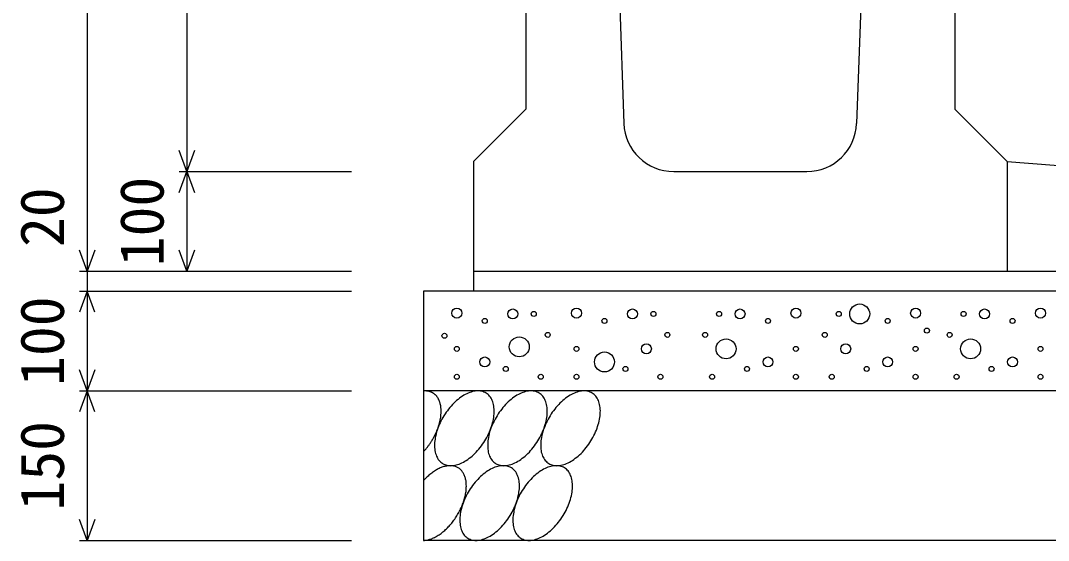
# Model space of a CAD drawing. Units: millimetres, scale not verified. Extents: x -25200 to 25200, y -8910 to 8910.
# Drawn here: x 17938 to 18969, y 1606 to 2128 of the extents above; entities that cross this region are included whole.
import ezdxf
from ezdxf.enums import TextEntityAlignment as Align

# ---------------------------------------------------------------- set-up
doc = ezdxf.new("R2010")
doc.units = ezdxf.units.MM
doc.header["$LTSCALE"] = 30
for name, color, linetype, lineweight in [('0-0_DIM', 7, 'Continuous', 25), ('0-2_HATCH', 6, 'Continuous', 25), ('0-5_OUTLINE', 3, 'Continuous', 25)]:
    doc.layers.add(name, color=color, linetype=linetype, lineweight=lineweight)
doc.styles.add('ＭＳ ゴシック', font='')
doc.styles.get('ＭＳ ゴシック').set_extended_font_data('MS Gothic')

msp = doc.modelspace()

# ---------------------------------------------------------------- linework, layer by layer
at = {"layer": '0-0_DIM'}
for p, q in [((18004.78, 3076.3), (18004.78, 1876.3)), ((18104.78, 2976.3), (18104.78, 1976.3)), ((18097.28, 1976.3), (18269.78, 1976.3)), ((18104.78, 1976.3), (18104.78, 1876.3)), ((17997.28, 1876.3), (18269.78, 1876.3)), ((17997.28, 1856.3), (18269.78, 1856.3)), ((17997.28, 1756.3), (18269.78, 1756.3)), ((18004.78, 1756.3), (18004.78, 1606.3)), ((17997.28, 1606.3), (18269.78, 1606.3))]:
    msp.add_line(p, q, dxfattribs=at)
for points in [[(18112.47, 1997.44), (18104.78, 1976.3), (18097.08, 1997.44)], [(18097.08, 1955.15), (18104.78, 1976.3), (18112.47, 1955.15)], [(18012.48, 1897.44), (18004.78, 1876.3), (17997.08, 1897.44)], [(18112.47, 1897.44), (18104.78, 1876.3), (18097.08, 1897.44)], [(18004.78, 1876.3), (18004.78, 1856.3), (18004.78, 1756.3)], [(18012.48, 1835.15), (18004.78, 1856.3), (17997.08, 1835.15)], [(18012.48, 1777.44), (18004.78, 1756.3), (17997.08, 1777.44)], [(18012.48, 1735.15), (18004.78, 1756.3), (17997.08, 1735.15)], [(18012.48, 1627.44), (18004.78, 1606.3), (17997.08, 1627.44)]]:
    msp.add_lwpolyline(points, dxfattribs=at)
at = {"layer": '0-2_HATCH'}
for points in [[(18347.38, 1755.86), (18346.88, 1755.96), (18346.48, 1756.04), (18346.08, 1756.11), (18345.58, 1756.16), (18345.08, 1756.21), (18344.68, 1756.24), (18344.18, 1756.27), (18343.68, 1756.28), (18343.28, 1756.27), (18342.78, 1756.26), (18342.28, 1756.23)], [(18358.88, 1743.63), (18358.78, 1744.13), (18358.58, 1744.62), (18358.48, 1745.1), (18358.28, 1745.57), (18358.08, 1746.04), (18357.88, 1746.49), (18357.78, 1746.94), (18357.58, 1747.38), (18357.28, 1747.81), (18357.08, 1748.23), (18356.88, 1748.64), (18356.68, 1749.04), (18356.38, 1749.43), (18356.18, 1749.81), (18355.88, 1750.18), (18355.58, 1750.54), (18355.38, 1750.89), (18355.08, 1751.24), (18354.78, 1751.57), (18354.48, 1751.89), (18354.18, 1752.2), (18353.88, 1752.49), (18353.48, 1752.78), (18353.18, 1753.06), (18352.88, 1753.33), (18352.48, 1753.58), (18352.18, 1753.83), (18351.78, 1754.06), (18351.38, 1754.28), (18350.98, 1754.49), (18350.68, 1754.69), (18350.28, 1754.88), (18349.88, 1755.05), (18349.48, 1755.22), (18349.08, 1755.37), (18348.68, 1755.51), (18348.18, 1755.64), (18347.78, 1755.76), (18347.38, 1755.86)], [(18404.98, 1754.08), (18403.88, 1754.66), (18402.78, 1755.15), (18401.68, 1755.56), (18400.58, 1755.87), (18399.28, 1756.1), (18398.08, 1756.23), (18396.78, 1756.28), (18395.48, 1756.23), (18394.08, 1756.1), (18392.68, 1755.87), (18391.28, 1755.56), (18389.88, 1755.15), (18388.48, 1754.66), (18386.98, 1754.09), (18385.58, 1753.42), (18384.08, 1752.68), (18382.58, 1751.85), (18381.18, 1750.94), (18379.68, 1749.96), (18378.28, 1748.9), (18376.78, 1747.77), (18375.38, 1746.56), (18373.98, 1745.29), (18372.58, 1743.96), (18371.18, 1742.57), (18369.88, 1741.12), (18368.58, 1739.61), (18367.28, 1738.06), (18366.08, 1736.46), (18364.88, 1734.81), (18363.78, 1733.13), (18362.68, 1731.41), (18361.58, 1729.66), (18360.68, 1727.89), (18359.68, 1726.09), (18358.78, 1724.28), (18357.98, 1722.45), (18357.18, 1720.62), (18356.48, 1718.78)], [(18412.38, 1742.57), (18411.98, 1743.96), (18411.58, 1745.29), (18411.08, 1746.56), (18410.58, 1747.76), (18409.98, 1748.9), (18409.28, 1749.96), (18408.48, 1750.94), (18407.68, 1751.85), (18406.88, 1752.68), (18405.88, 1753.42), (18404.98, 1754.08)], [(18458.18, 1754.08), (18457.08, 1754.66), (18456.08, 1755.15), (18454.88, 1755.56), (18453.78, 1755.87), (18452.48, 1756.1), (18451.28, 1756.23), (18449.98, 1756.28), (18448.68, 1756.23), (18447.28, 1756.1), (18445.98, 1755.87), (18444.58, 1755.56), (18443.08, 1755.15), (18441.68, 1754.66), (18440.18, 1754.09), (18438.78, 1753.42), (18437.28, 1752.68), (18435.88, 1751.85), (18434.38, 1750.94), (18432.88, 1749.96), (18431.48, 1748.9), (18429.98, 1747.77), (18428.58, 1746.56), (18427.18, 1745.29), (18425.78, 1743.96), (18424.38, 1742.57), (18423.08, 1741.12), (18421.78, 1739.61), (18420.58, 1738.06), (18419.28, 1736.46), (18418.08, 1734.81), (18416.98, 1733.13), (18415.88, 1731.41), (18414.88, 1729.66), (18413.88, 1727.89), (18412.88, 1726.09), (18411.98, 1724.28), (18411.18, 1722.45), (18410.48, 1720.62), (18409.68, 1718.78)], [(18465.58, 1742.57), (18465.18, 1743.96), (18464.78, 1745.29), (18464.28, 1746.56), (18463.78, 1747.76), (18463.18, 1748.9), (18462.48, 1749.96), (18461.68, 1750.94), (18460.88, 1751.85), (18460.08, 1752.68), (18459.08, 1753.42), (18458.18, 1754.08)], [(18511.38, 1754.08), (18510.28, 1754.66), (18509.28, 1755.15), (18508.08, 1755.56), (18506.98, 1755.87), (18505.78, 1756.1), (18504.48, 1756.23), (18503.18, 1756.28), (18501.88, 1756.23), (18500.48, 1756.1), (18499.18, 1755.87), (18497.78, 1755.56), (18496.28, 1755.15), (18494.88, 1754.66), (18493.48, 1754.09), (18491.98, 1753.42), (18490.48, 1752.68), (18489.08, 1751.85), (18487.58, 1750.94), (18486.08, 1749.96), (18484.68, 1748.9), (18483.18, 1747.77), (18481.78, 1746.56), (18480.38, 1745.29), (18478.98, 1743.96), (18477.68, 1742.57), (18476.28, 1741.12), (18474.98, 1739.61), (18473.78, 1738.06), (18472.48, 1736.46), (18471.28, 1734.81), (18470.18, 1733.13), (18469.08, 1731.41), (18468.08, 1729.66), (18467.08, 1727.89), (18466.08, 1726.09), (18465.18, 1724.28), (18464.38, 1722.45), (18463.68, 1720.62), (18462.98, 1718.78)], [(18518.78, 1742.57), (18518.38, 1743.96), (18517.98, 1745.29), (18517.48, 1746.56), (18516.98, 1747.76), (18516.38, 1748.9), (18515.68, 1749.96), (18514.88, 1750.94), (18514.08, 1751.85), (18513.28, 1752.68), (18512.38, 1753.42), (18511.38, 1754.08)], [(18356.88, 1719.79), (18357.08, 1720.46), (18357.28, 1721.13), (18357.58, 1721.8), (18357.78, 1722.46), (18357.88, 1723.13), (18358.08, 1723.8), (18358.28, 1724.46), (18358.48, 1725.12), (18358.58, 1725.78), (18358.78, 1726.44), (18358.88, 1727.09), (18358.98, 1727.75), (18359.18, 1728.4), (18359.28, 1729.04), (18359.38, 1729.69), (18359.38, 1730.33), (18359.48, 1730.96), (18359.58, 1731.59), (18359.68, 1732.22), (18359.68, 1732.85), (18359.78, 1733.47), (18359.78, 1734.08), (18359.78, 1734.69), (18359.78, 1735.29), (18359.78, 1735.89), (18359.78, 1736.49), (18359.78, 1737.08), (18359.78, 1737.66), (18359.78, 1738.24), (18359.68, 1738.81), (18359.68, 1739.37), (18359.58, 1739.93), (18359.48, 1740.48), (18359.38, 1741.02), (18359.38, 1741.56), (18359.28, 1742.09), (18359.18, 1742.61), (18358.98, 1743.12), (18358.88, 1743.63)], [(18379.28, 1683.47), (18380.68, 1684.13), (18382.18, 1684.88), (18383.58, 1685.7), (18385.08, 1686.61), (18386.58, 1687.6), (18387.98, 1688.66), (18389.48, 1689.79), (18390.88, 1690.99), (18392.28, 1692.26), (18393.68, 1693.59), (18394.98, 1694.99), (18396.38, 1696.44), (18397.68, 1697.94), (18398.88, 1699.5), (18400.18, 1701.1), (18401.38, 1702.74), (18402.48, 1704.42), (18403.58, 1706.14), (18404.58, 1707.89), (18405.58, 1709.66), (18406.58, 1711.46), (18407.48, 1713.27), (18408.28, 1715.1), (18408.98, 1716.94), (18409.68, 1718.78), (18410.38, 1720.62), (18410.98, 1722.45), (18411.48, 1724.28), (18411.88, 1726.09), (18412.28, 1727.89), (18412.58, 1729.66), (18412.78, 1731.41), (18412.88, 1733.13), (18412.98, 1734.81), (18412.98, 1736.45), (18412.98, 1738.05), (18412.78, 1739.61), (18412.58, 1741.11), (18412.38, 1742.57)], [(18432.48, 1683.47), (18433.88, 1684.13), (18435.38, 1684.88), (18436.88, 1685.7), (18438.28, 1686.61), (18439.78, 1687.6), (18441.18, 1688.66), (18442.68, 1689.79), (18444.08, 1690.99), (18445.48, 1692.26), (18446.88, 1693.59), (18448.28, 1694.99), (18449.58, 1696.44), (18450.88, 1697.94), (18452.18, 1699.5), (18453.38, 1701.1), (18454.58, 1702.74), (18455.68, 1704.42), (18456.78, 1706.14), (18457.78, 1707.89), (18458.78, 1709.66), (18459.78, 1711.46), (18460.68, 1713.27), (18461.48, 1715.1), (18462.28, 1716.94), (18462.98, 1718.78), (18463.58, 1720.62), (18464.18, 1722.45), (18464.68, 1724.28), (18465.08, 1726.09), (18465.48, 1727.89), (18465.78, 1729.66), (18465.98, 1731.41), (18466.18, 1733.13), (18466.18, 1734.81), (18466.18, 1736.45), (18466.18, 1738.05), (18466.08, 1739.61), (18465.88, 1741.11), (18465.58, 1742.57)], [(18485.68, 1683.47), (18487.08, 1684.13), (18488.58, 1684.88), (18490.08, 1685.7), (18491.48, 1686.61), (18492.98, 1687.6), (18494.38, 1688.66), (18495.88, 1689.79), (18497.28, 1690.99), (18498.68, 1692.26), (18500.08, 1693.59), (18501.48, 1694.99), (18502.78, 1696.44), (18504.08, 1697.94), (18505.38, 1699.5), (18506.58, 1701.1), (18507.78, 1702.74), (18508.88, 1704.42), (18509.98, 1706.14), (18511.08, 1707.89), (18512.08, 1709.66), (18512.98, 1711.46), (18513.88, 1713.27), (18514.68, 1715.1), (18515.48, 1716.94), (18516.18, 1718.78), (18516.78, 1720.62), (18517.38, 1722.45), (18517.88, 1724.28), (18518.28, 1726.09), (18518.68, 1727.89), (18518.98, 1729.66), (18519.18, 1731.41), (18519.38, 1733.13), (18519.38, 1734.81), (18519.48, 1736.45), (18519.38, 1738.05), (18519.28, 1739.61), (18519.08, 1741.11), (18518.78, 1742.57)], [(18342.28, 1695.48), (18342.78, 1696.01), (18343.28, 1696.54), (18343.68, 1697.09), (18344.18, 1697.64), (18344.68, 1698.19), (18345.08, 1698.76), (18345.58, 1699.33), (18346.08, 1699.9), (18346.48, 1700.49), (18346.88, 1701.07), (18347.38, 1701.67), (18347.78, 1702.27), (18348.18, 1702.87), (18348.68, 1703.48), (18349.08, 1704.1), (18349.48, 1704.72), (18349.88, 1705.34), (18350.28, 1705.97), (18350.68, 1706.6), (18350.98, 1707.24), (18351.38, 1707.88), (18351.78, 1708.52), (18352.18, 1709.17), (18352.48, 1709.82), (18352.88, 1710.47), (18353.18, 1711.12), (18353.48, 1711.78), (18353.88, 1712.44), (18354.18, 1713.1), (18354.48, 1713.77), (18354.78, 1714.43), (18355.08, 1715.1), (18355.38, 1715.77), (18355.58, 1716.44), (18355.88, 1717.11), (18356.18, 1717.78), (18356.38, 1718.45), (18356.68, 1719.12), (18356.88, 1719.79)], [(18356.48, 1718.78), (18355.88, 1716.94), (18355.28, 1715.1), (18354.78, 1713.28), (18354.38, 1711.46), (18353.98, 1709.67), (18353.68, 1707.89), (18353.48, 1706.15), (18353.28, 1704.43), (18353.28, 1702.75), (18353.18, 1701.1), (18353.28, 1699.5), (18353.38, 1697.94), (18353.58, 1696.44), (18353.88, 1694.99), (18354.28, 1693.59), (18354.68, 1692.26), (18355.18, 1690.99), (18355.68, 1689.79), (18356.28, 1688.66), (18356.98, 1687.6), (18357.78, 1686.61), (18358.58, 1685.71), (18359.38, 1684.88), (18360.38, 1684.13), (18361.28, 1683.47), (18362.38, 1682.89), (18363.38, 1682.4), (18364.58, 1682), (18365.68, 1681.68), (18366.98, 1681.46), (18368.18, 1681.32), (18369.48, 1681.28), (18370.78, 1681.32), (18372.18, 1681.46), (18373.48, 1681.68), (18374.88, 1682), (18376.38, 1682.4), (18377.78, 1682.89), (18379.28, 1683.47)], [(18409.68, 1718.78), (18409.08, 1716.94), (18408.48, 1715.1), (18407.98, 1713.28), (18407.58, 1711.46), (18407.18, 1709.67), (18406.88, 1707.89), (18406.68, 1706.15), (18406.58, 1704.43), (18406.48, 1702.75), (18406.48, 1701.1), (18406.48, 1699.5), (18406.58, 1697.94), (18406.88, 1696.44), (18407.08, 1694.99), (18407.48, 1693.59), (18407.88, 1692.26), (18408.38, 1690.99), (18408.88, 1689.79), (18409.48, 1688.66), (18410.18, 1687.6), (18410.98, 1686.61), (18411.78, 1685.71), (18412.58, 1684.88), (18413.58, 1684.13), (18414.48, 1683.47), (18415.58, 1682.89), (18416.58, 1682.4), (18417.78, 1682), (18418.88, 1681.68), (18420.18, 1681.46), (18421.38, 1681.32), (18422.68, 1681.28), (18423.98, 1681.32), (18425.38, 1681.46), (18426.78, 1681.68), (18428.18, 1682), (18429.58, 1682.4), (18430.98, 1682.89), (18432.48, 1683.47)], [(18462.98, 1718.78), (18462.28, 1716.94), (18461.68, 1715.1), (18461.18, 1713.28), (18460.78, 1711.46), (18460.38, 1709.67), (18460.08, 1707.89), (18459.88, 1706.15), (18459.78, 1704.43), (18459.68, 1702.75), (18459.68, 1701.1), (18459.68, 1699.5), (18459.88, 1697.94), (18460.08, 1696.44), (18460.28, 1694.99), (18460.68, 1693.59), (18461.08, 1692.26), (18461.58, 1690.99), (18462.08, 1689.79), (18462.68, 1688.66), (18463.38, 1687.6), (18464.18, 1686.61), (18464.98, 1685.71), (18465.78, 1684.88), (18466.78, 1684.13), (18467.68, 1683.47), (18468.78, 1682.89), (18469.88, 1682.4), (18470.98, 1682), (18472.18, 1681.68), (18473.38, 1681.46), (18474.58, 1681.32), (18475.88, 1681.28), (18477.18, 1681.32), (18478.58, 1681.46), (18479.98, 1681.68), (18481.38, 1682), (18482.78, 1682.4), (18484.18, 1682.89), (18485.68, 1683.47)], [(18382.28, 1673.52), (18381.88, 1674.23), (18381.38, 1674.9), (18380.98, 1675.55), (18380.48, 1676.16), (18379.88, 1676.74), (18379.38, 1677.29), (18378.78, 1677.8), (18378.18, 1678.29), (18377.58, 1678.73), (18376.98, 1679.14), (18376.28, 1679.52), (18375.68, 1679.86), (18374.98, 1680.17), (18374.18, 1680.44), (18373.48, 1680.67), (18372.68, 1680.86), (18371.98, 1681.02), (18371.18, 1681.14), (18370.38, 1681.23), (18369.48, 1681.28), (18368.68, 1681.29), (18367.88, 1681.26), (18366.98, 1681.19), (18366.08, 1681.09), (18365.18, 1680.95), (18364.28, 1680.78), (18363.38, 1680.56), (18362.48, 1680.31), (18361.58, 1680.03), (18360.68, 1679.71), (18359.78, 1679.35), (18358.78, 1678.96), (18357.88, 1678.53), (18356.88, 1678.07), (18355.98, 1677.57), (18355.08, 1677.04), (18354.08, 1676.48), (18353.18, 1675.88), (18352.18, 1675.25)], [(18430.28, 1679.09), (18429.18, 1679.67), (18428.18, 1680.16), (18426.98, 1680.57), (18425.88, 1680.88), (18424.68, 1681.11), (18423.38, 1681.24), (18422.08, 1681.29), (18420.78, 1681.24), (18419.38, 1681.11), (18418.08, 1680.88), (18416.68, 1680.57), (18415.18, 1680.16), (18413.78, 1679.67), (18412.38, 1679.1), (18410.88, 1678.43), (18409.38, 1677.69), (18407.98, 1676.86), (18406.48, 1675.95), (18404.98, 1674.97), (18403.58, 1673.91), (18402.08, 1672.78), (18400.68, 1671.57), (18399.28, 1670.3), (18397.88, 1668.97), (18396.58, 1667.58), (18395.18, 1666.13), (18393.88, 1664.62), (18392.68, 1663.07), (18391.38, 1661.47), (18390.28, 1659.82), (18389.08, 1658.14), (18387.98, 1656.42), (18386.98, 1654.67), (18385.98, 1652.9), (18384.98, 1651.1), (18384.18, 1649.29), (18383.28, 1647.46), (18382.58, 1645.63), (18381.88, 1643.79)], [(18483.48, 1679.09), (18482.48, 1679.67), (18481.38, 1680.16), (18480.28, 1680.57), (18479.08, 1680.88), (18477.88, 1681.11), (18476.58, 1681.24), (18475.28, 1681.29), (18473.98, 1681.24), (18472.68, 1681.11), (18471.28, 1680.88), (18469.88, 1680.57), (18468.48, 1680.16), (18466.98, 1679.67), (18465.58, 1679.1), (18464.08, 1678.43), (18462.58, 1677.69), (18461.18, 1676.86), (18459.68, 1675.95), (18458.18, 1674.97), (18456.78, 1673.91), (18455.28, 1672.78), (18453.88, 1671.57), (18452.48, 1670.3), (18451.08, 1668.97), (18449.78, 1667.58), (18448.38, 1666.13), (18447.08, 1664.62), (18445.88, 1663.07), (18444.58, 1661.47), (18443.48, 1659.82), (18442.28, 1658.14), (18441.18, 1656.42), (18440.18, 1654.67), (18439.18, 1652.9), (18438.18, 1651.1), (18437.38, 1649.29), (18436.48, 1647.46), (18435.78, 1645.63), (18435.08, 1643.79)], [(18352.18, 1675.25), (18351.28, 1674.59), (18350.38, 1673.9), (18349.38, 1673.18), (18348.48, 1672.44), (18347.58, 1671.66), (18346.68, 1670.85), (18345.78, 1670.02), (18344.88, 1669.16), (18343.98, 1668.28), (18343.18, 1667.37), (18342.28, 1666.44)], [(18376.28, 1632.18), (18376.98, 1633.31), (18377.58, 1634.45), (18378.18, 1635.6), (18378.78, 1636.76), (18379.38, 1637.93), (18379.88, 1639.1), (18380.48, 1640.27), (18380.98, 1641.45), (18381.38, 1642.63), (18381.88, 1643.82), (18382.28, 1645), (18382.68, 1646.18), (18382.98, 1647.36), (18383.38, 1648.54), (18383.68, 1649.71), (18383.98, 1650.87), (18384.18, 1652.03), (18384.38, 1653.18), (18384.58, 1654.32), (18384.78, 1655.45), (18384.88, 1656.57), (18384.98, 1657.67), (18385.08, 1658.77), (18385.08, 1659.84), (18385.18, 1660.9), (18385.08, 1661.95), (18385.08, 1662.97), (18384.98, 1663.98), (18384.88, 1664.97), (18384.78, 1665.93), (18384.58, 1666.88), (18384.38, 1667.8), (18384.18, 1668.69), (18383.98, 1669.56), (18383.68, 1670.41), (18383.38, 1671.23), (18382.98, 1672.02), (18382.68, 1672.79), (18382.28, 1673.52)], [(18437.68, 1667.57), (18437.28, 1668.97), (18436.88, 1670.3), (18436.38, 1671.57), (18435.88, 1672.77), (18435.28, 1673.91), (18434.58, 1674.97), (18433.78, 1675.95), (18432.98, 1676.86), (18432.18, 1677.69), (18431.28, 1678.43), (18430.28, 1679.09)], [(18490.88, 1667.57), (18490.58, 1668.97), (18490.08, 1670.3), (18489.68, 1671.57), (18489.08, 1672.77), (18488.48, 1673.91), (18487.78, 1674.97), (18487.08, 1675.95), (18486.28, 1676.86), (18485.38, 1677.69), (18484.48, 1678.43), (18483.48, 1679.09)], [(18404.58, 1608.48), (18405.98, 1609.14), (18407.48, 1609.89), (18408.98, 1610.71), (18410.38, 1611.62), (18411.88, 1612.61), (18413.28, 1613.67), (18414.78, 1614.8), (18416.18, 1616), (18417.58, 1617.27), (18418.98, 1618.6), (18420.38, 1620), (18421.68, 1621.45), (18422.98, 1622.95), (18424.28, 1624.51), (18425.48, 1626.11), (18426.68, 1627.75), (18427.78, 1629.43), (18428.88, 1631.15), (18429.98, 1632.9), (18430.98, 1634.67), (18431.88, 1636.47), (18432.78, 1638.28), (18433.58, 1640.11), (18434.38, 1641.94), (18435.08, 1643.78), (18435.68, 1645.62), (18436.28, 1647.46), (18436.78, 1649.29), (18437.18, 1651.1), (18437.58, 1652.9), (18437.88, 1654.67), (18438.08, 1656.42), (18438.28, 1658.14), (18438.38, 1659.82), (18438.38, 1661.46), (18438.28, 1663.06), (18438.18, 1664.62), (18437.98, 1666.12), (18437.68, 1667.57)], [(18457.78, 1608.48), (18459.18, 1609.14), (18460.68, 1609.89), (18462.18, 1610.71), (18463.58, 1611.62), (18465.08, 1612.61), (18466.58, 1613.67), (18467.98, 1614.8), (18469.38, 1616), (18470.78, 1617.27), (18472.18, 1618.6), (18473.58, 1620), (18474.88, 1621.45), (18476.18, 1622.95), (18477.48, 1624.51), (18478.68, 1626.11), (18479.88, 1627.75), (18480.98, 1629.43), (18482.08, 1631.15), (18483.18, 1632.9), (18484.18, 1634.67), (18485.08, 1636.47), (18485.98, 1638.28), (18486.78, 1640.11), (18487.58, 1641.94), (18488.28, 1643.78), (18488.88, 1645.62), (18489.48, 1647.46), (18489.98, 1649.29), (18490.38, 1651.1), (18490.78, 1652.9), (18491.08, 1654.67), (18491.28, 1656.42), (18491.48, 1658.14), (18491.58, 1659.82), (18491.58, 1661.46), (18491.48, 1663.06), (18491.38, 1664.62), (18491.18, 1666.12), (18490.88, 1667.57)], [(18381.88, 1643.79), (18381.18, 1641.95), (18380.68, 1640.11), (18380.08, 1638.29), (18379.68, 1636.47), (18379.28, 1634.68), (18378.98, 1632.9), (18378.78, 1631.15), (18378.68, 1629.44), (18378.58, 1627.75), (18378.58, 1626.11), (18378.58, 1624.51), (18378.78, 1622.95), (18378.98, 1621.45), (18379.18, 1620), (18379.58, 1618.6), (18379.98, 1617.27), (18380.48, 1616), (18380.98, 1614.8), (18381.68, 1613.67), (18382.28, 1612.61), (18383.08, 1611.62), (18383.88, 1610.72), (18384.78, 1609.89), (18385.68, 1609.14), (18386.58, 1608.48), (18387.68, 1607.9), (18388.78, 1607.41), (18389.88, 1607.01), (18391.08, 1606.69), (18392.28, 1606.47), (18393.48, 1606.33), (18394.78, 1606.29), (18396.08, 1606.33), (18397.48, 1606.47), (18398.88, 1606.69), (18400.28, 1607.01), (18401.68, 1607.41), (18403.08, 1607.9), (18404.58, 1608.48)], [(18435.08, 1643.79), (18434.38, 1641.95), (18433.88, 1640.11), (18433.38, 1638.29), (18432.88, 1636.47), (18432.58, 1634.68), (18432.28, 1632.9), (18431.98, 1631.15), (18431.88, 1629.44), (18431.78, 1627.75), (18431.78, 1626.11), (18431.78, 1624.51), (18431.98, 1622.95), (18432.18, 1621.45), (18432.38, 1620), (18432.78, 1618.6), (18433.18, 1617.27), (18433.68, 1616), (18434.18, 1614.8), (18434.88, 1613.67), (18435.48, 1612.61), (18436.28, 1611.62), (18437.08, 1610.72), (18437.98, 1609.89), (18438.88, 1609.14), (18439.88, 1608.48), (18440.88, 1607.9), (18441.98, 1607.41), (18443.08, 1607.01), (18444.28, 1606.69), (18445.48, 1606.47), (18446.68, 1606.33), (18447.98, 1606.29), (18449.28, 1606.33), (18450.68, 1606.47), (18452.08, 1606.69), (18453.48, 1607.01), (18454.88, 1607.41), (18456.28, 1607.9), (18457.78, 1608.48)], [(18342.28, 1606.3), (18343.18, 1606.35), (18343.98, 1606.43), (18344.88, 1606.56), (18345.78, 1606.72), (18346.68, 1606.92), (18347.58, 1607.15), (18348.48, 1607.42), (18349.38, 1607.73), (18350.38, 1608.07), (18351.28, 1608.45), (18352.18, 1608.86), (18353.18, 1609.31), (18354.08, 1609.79), (18355.08, 1610.31), (18355.98, 1610.86), (18356.88, 1611.44), (18357.88, 1612.06), (18358.78, 1612.7), (18359.78, 1613.38), (18360.68, 1614.09), (18361.58, 1614.83), (18362.48, 1615.59), (18363.38, 1616.39), (18364.28, 1617.21), (18365.18, 1618.05), (18366.08, 1618.93), (18366.98, 1619.82), (18367.88, 1620.75), (18368.68, 1621.69), (18369.48, 1622.66), (18370.38, 1623.65), (18371.18, 1624.65), (18371.98, 1625.68), (18372.68, 1626.72), (18373.48, 1627.79), (18374.18, 1628.86), (18374.98, 1629.96), (18375.68, 1631.06), (18376.28, 1632.18)]]:
    msp.add_lwpolyline(points, dxfattribs=at)
for centre, radius in [((18375.56, 1834.35), 5), ((18431.64, 1833.47), 5), ((18452.67, 1833.47), 2.5), ((18495.56, 1834.35), 5), ((18551.64, 1833.47), 5), ((18572.67, 1833.47), 2.5), ((18638.52, 1833.47), 2.5), ((18659.55, 1833.47), 5), ((18715.63, 1834.35), 5), ((18758.52, 1833.47), 2.5), ((18779.55, 1833.47), 10), ((18835.63, 1834.35), 5), ((18883.75, 1833.47), 2.5), ((18904.78, 1833.47), 5), ((18960.85, 1834.35), 5), ((18403.6, 1826.47), 2.5), ((18523.6, 1826.47), 2.5), ((18687.59, 1826.47), 2.5), ((18807.59, 1826.47), 2.5), ((18932.81, 1826.47), 2.5), ((18466.68, 1812.46), 2.5), ((18586.68, 1812.46), 2.5), ((18624.5, 1812.46), 2.5), ((18744.5, 1812.46), 2.5), ((18846.97, 1816.78), 2.5), ((18869.73, 1812.46), 2.5), ((18363.14, 1811.55), 2.5), ((18438.17, 1800.46), 10), ((18645.53, 1798.46), 10), ((18890.76, 1798.46), 10), ((18375.56, 1798.46), 2.5), ((18495.56, 1798.46), 2.5), ((18523.6, 1785.32), 10), ((18565.66, 1798.46), 5), ((18715.63, 1798.46), 2.5), ((18765.53, 1798.46), 5), ((18835.63, 1798.46), 2.5), ((18960.85, 1798.46), 2.5), ((18403.6, 1785.32), 5), ((18687.59, 1785.32), 5), ((18807.59, 1785.32), 5), ((18932.81, 1785.32), 5), ((18375.56, 1770.44), 2.5), ((18424.63, 1778.32), 2.5), ((18459.67, 1770.44), 2.5), ((18495.56, 1770.44), 2.5), ((18544.63, 1778.32), 2.5), ((18579.67, 1770.44), 2.5), ((18631.51, 1770.44), 2.5), ((18666.56, 1778.32), 2.5), ((18715.63, 1770.44), 2.5), ((18751.51, 1770.44), 2.5), ((18786.56, 1778.32), 2.5), ((18835.63, 1770.44), 2.5), ((18876.74, 1770.44), 2.5), ((18911.78, 1778.32), 2.5), ((18960.85, 1770.44), 2.5)]:
    msp.add_circle(centre, radius, dxfattribs=at)
at = {"layer": '0-5_OUTLINE'}
for p, q in [((18509.78, 2976.3), (18543.09, 2024.55)), ((18809.78, 2976.3), (18776.47, 2024.55)), ((18874.78, 2865.3), (18874.78, 2038.8)), ((18392.28, 1986.3), (18444.78, 2038.8)), ((18927.28, 1986.3), (18874.78, 2038.8)), ((18392.28, 1986.3), (18392.28, 1856.3)), ((18927.28, 1986.3), (18927.28, 1876.3)), ((18593.06, 1976.3), (18726.5, 1976.3)), ((18392.28, 1876.3), (19377.28, 1876.3)), ((18342.28, 1856.3), (18342.28, 1606.3)), ((19427.28, 1856.3), (18342.28, 1856.3)), ((19427.28, 1756.3), (18342.28, 1756.3)), ((19427.28, 1606.3), (18342.28, 1606.3))]:
    msp.add_line(p, q, dxfattribs=at)
for points in [[(18392.28, 2956.3), (18444.78, 2865.3), (18444.78, 2038.8)], [(18927.28, 1986.3), (19377.28, 1951.3), (19377.28, 1856.3)]]:
    msp.add_lwpolyline(points, dxfattribs=at)
for centre, start, end in [((18593.06, 2026.3), 182.00453, 270), ((18726.5, 2026.3), 270, 357.99547)]:
    msp.add_arc(centre, 50, start, end, dxfattribs=at)

# ---------------------------------------------------------------- texts
at = {"layer": '0-0_DIM', "style": 'ＭＳ ゴシック'}
for s, p in [('100', (18094.78, 1881.3)), ('20', (17994.78, 1900.61)), ('100', (17994.78, 1761.3)), ('150', (17994.78, 1636.3))]:
    msp.add_text(s, height=43.99, rotation=90, dxfattribs=at).set_placement(p, align=Align.BOTTOM_LEFT)

doc.saveas('drawing.dxf')
